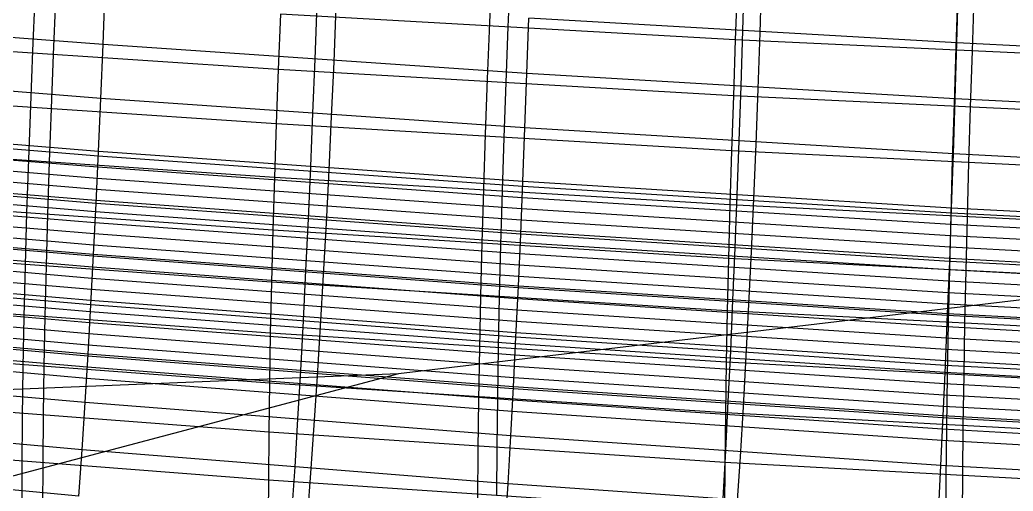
# Model space of a CAD drawing. Extents: x -530 to 530, y -2 to 255.
# Drawn here: x -224.3 to -170.5, y 56 to 81.5 of the extents above; entities that cross this region are included whole.
import ezdxf

# ---------------------------------------------------------------- set-up
doc = ezdxf.new("R2010")
doc.units = 0
doc.header["$MEASUREMENT"] = 0
doc.layers.add('default', color=7, linetype='Continuous')

msp = doc.modelspace()

# ---------------------------------------------------------------- linework, layer by layer
at = {"layer": 'default', "color": 7, "linetype": 'Continuous'}
for p, q in [((-185.134, 80.973, 46.931), (-184.995, 85.449, 47.059)), ((-197.733, 84.221, 3.226), (-197.853, 81.165, 3.048)), ((-172.621, 82.957, -4.628), (-172.727, 79.869, -4.811)), ((-222.335, 82.647, 12.044), (-222.461, 79.673, 11.896)), ((-208.295, 79.43, 54.83), (-208.186, 82.405, 54.925)), ((-197.853, 81.165, 3.048), (-197.966, 78.155, 2.895)), ((-185.231, 77.963, 46.831), (-185.134, 80.973, 46.931)), ((-222.461, 79.673, 11.896), (-222.578, 76.742, 11.773)), ((-172.727, 79.869, -4.811), (-172.826, 76.828, -4.97)), ((-208.408, 76.5, 54.716), (-208.295, 79.43, 54.83)), ((-197.966, 78.155, 2.895), (-198.071, 75.189, 2.767)), ((-185.333, 74.998, 46.713), (-185.231, 77.963, 46.831)), ((-222.578, 76.742, 11.773), (-222.682, 73.857, 11.681)), ((-208.528, 73.613, 54.578), (-208.408, 76.5, 54.716)), ((-172.826, 76.828, -4.97), (-172.918, 73.832, -5.102)), ((-198.071, 75.189, 2.767), (-198.165, 72.27, 2.672)), ((-185.441, 72.076, 46.571), (-185.333, 74.998, 46.713)), ((-222.682, 73.857, 11.681), (-222.776, 71.018, 11.622)), ((-172.918, 73.832, -5.102), (-173, 70.883, -5.2)), ((-208.654, 70.777, 54.42), (-208.528, 73.613, 54.578)), ((-198.165, 72.27, 2.672), (-198.248, 69.397, 2.61)), ((-185.553, 69.206, 46.407), (-185.441, 72.076, 46.571)), ((-222.776, 71.018, 11.622), (-222.854, 68.23, 11.602)), ((-208.786, 67.987, 54.239), (-208.654, 70.777, 54.42)), ((-173, 70.883, -5.2), (-173.073, 67.981, -5.265)), ((-198.248, 69.397, 2.61), (-198.319, 66.576, 2.587)), ((-185.672, 66.383, 46.22), (-185.553, 69.206, 46.407)), ((-222.854, 68.23, 11.602), (-222.92, 65.49, 11.619)), ((-208.924, 65.248, 54.037), (-208.786, 67.987, 54.239)), ((-173.073, 67.981, -5.265), (-173.134, 65.13, -5.29)), ((-198.319, 66.576, 2.587), (-198.377, 63.803, 2.603)), ((-185.795, 63.611, 46.012), (-185.672, 66.383, 46.22)), ((-222.92, 65.49, 11.619), (-222.971, 62.8, 11.677)), ((-209.068, 62.562, 53.812), (-208.924, 65.248, 54.037)), ((-173.134, 65.13, -5.29), (-173.185, 62.329, -5.276)), ((-198.377, 63.803, 2.603), (-198.422, 61.082, 2.66)), ((-185.924, 60.894, 45.78), (-185.795, 63.611, 46.012)), ((-222.971, 62.8, 11.677), (-223.008, 60.164, 11.771)), ((-209.219, 59.928, 53.561), (-209.068, 62.562, 53.812)), ((-173.185, 62.329, -5.276), (-173.225, 59.58, -5.218)), ((-198.422, 61.082, 2.66), (-198.455, 58.414, 2.755)), ((-186.06, 58.228, 45.522), (-185.924, 60.894, 45.78)), ((-223.008, 60.164, 11.771), (-223.029, 57.583, 11.909)), ((-209.377, 57.349, 53.285), (-209.219, 59.928, 53.561)), ((-173.225, 59.58, -5.218), (-173.254, 56.885, -5.123)), ((-198.455, 58.414, 2.755), (-198.474, 55.803, 2.895)), ((-186.201, 55.618, 45.238), (-186.06, 58.228, 45.522)), ((-223.029, 57.583, 11.909), (-223.036, 55.055, 12.086)), ((-209.541, 54.824, 52.986), (-209.377, 57.349, 53.285)), ((-173.254, 56.885, -5.123), (-173.27, 54.247, -4.982))]:
    msp.add_line(p, q, dxfattribs=at)
at = {"layer": 'default', "color": 4, "linetype": 'Continuous'}
for p, q in [((-184.203, 80.846, 50.164), (-184.083, 85.381, 50.298)), ((-198.734, 84.471, -0.237), (-198.857, 81.392, -0.416)), ((-223.452, 82.876, 8.656), (-223.58, 79.875, 8.505)), ((-173.501, 83.206, -8.16), (-173.608, 80.095, -8.345)), ((-207.264, 79.28, 57.974), (-207.15, 82.275, 58.082)), ((-198.857, 81.392, -0.416), (-198.972, 78.355, -0.572)), ((-184.305, 77.815, 50.051), (-184.203, 80.846, 50.164)), ((-223.58, 79.875, 8.505), (-223.699, 76.91, 8.38)), ((-173.608, 80.095, -8.345), (-173.709, 77.027, -8.506)), ((-207.397, 76.326, 57.807), (-207.264, 79.28, 57.974)), ((-198.972, 78.355, -0.572), (-199.079, 75.355, -0.702)), ((-184.424, 74.825, 49.879), (-184.305, 77.815, 50.051)), ((-223.699, 76.91, 8.38), (-223.806, 73.985, 8.287)), ((-173.709, 77.027, -8.506), (-173.803, 73.995, -8.64)), ((-207.535, 73.413, 57.617), (-207.397, 76.326, 57.807)), ((-199.079, 75.355, -0.702), (-199.174, 72.395, -0.799)), ((-184.547, 71.878, 49.682), (-184.424, 74.825, 49.879)), ((-223.806, 73.985, 8.287), (-223.902, 71.101, 8.227)), ((-197.055, 72.532, 50.62), (-220.025, 74.17, 58.508)), ((-173.803, 73.995, -8.64), (-173.887, 71.006, -8.741)), ((-197.084, 71.923, 50.575), (-220.056, 73.568, 58.465)), ((-207.676, 70.551, 57.415), (-207.535, 73.413, 57.617)), ((-197.113, 71.314, 50.531), (-220.088, 72.967, 58.422)), ((-197.141, 70.705, 50.486), (-220.12, 72.365, 58.379)), ((-199.174, 72.395, -0.799), (-199.261, 69.476, -0.862)), ((-197.17, 70.095, 50.441), (-220.151, 71.764, 58.335)), ((-184.674, 68.982, 49.474), (-184.547, 71.878, 49.682)), ((-223.902, 71.101, 8.227), (-223.982, 68.262, 8.205)), ((-197.198, 69.486, 50.397), (-220.183, 71.162, 58.292)), ((-173.887, 71.006, -8.741), (-173.962, 68.057, -8.807)), ((-149.83, 69.843, 36.672), (-173.847, 71.091, 42.492)), ((-197.227, 68.877, 50.352), (-220.215, 70.561, 58.249)), ((-207.83, 67.737, 57.169), (-207.676, 70.551, 57.415)), ((-149.852, 69.221, 36.625), (-173.872, 70.475, 42.446)), ((-197.256, 68.267, 50.308), (-220.247, 69.959, 58.206)), ((-197.284, 67.658, 50.263), (-220.278, 69.357, 58.163)), ((-199.261, 69.476, -0.862), (-199.332, 66.604, -0.886)), ((-149.874, 68.599, 36.578), (-173.898, 69.859, 42.4)), ((-184.812, 66.134, 49.221), (-184.674, 68.982, 49.474)), ((-149.896, 67.977, 36.53), (-173.923, 69.243, 42.354)), ((-197.313, 67.049, 50.218), (-220.31, 68.756, 58.12)), ((-149.918, 67.355, 36.483), (-173.949, 68.626, 42.308)), ((-223.982, 68.262, 8.205), (-224.05, 65.468, 8.222)), ((-197.342, 66.44, 50.174), (-220.342, 68.154, 58.077)), ((-173.962, 68.057, -8.807), (-174.025, 65.154, -8.833)), ((-149.939, 66.733, 36.436), (-173.974, 68.01, 42.262)), ((-197.37, 65.83, 50.129), (-220.373, 67.553, 58.034)), ((-207.994, 64.975, 56.888), (-207.83, 67.737, 57.169)), ((-149.961, 66.111, 36.389), (-174, 67.394, 42.216)), ((-197.399, 65.221, 50.084), (-220.405, 66.951, 57.99)), ((-149.983, 65.489, 36.342), (-174.025, 66.778, 42.17)), ((-197.427, 64.612, 50.04), (-220.437, 66.35, 57.947)), ((-199.332, 66.604, -0.886), (-199.393, 63.776, -0.87)), ((-184.96, 63.339, 48.931), (-184.812, 66.134, 49.221)), ((-150.005, 64.868, 36.295), (-174.051, 66.162, 42.124)), ((-197.456, 64.003, 49.995), (-220.469, 65.748, 57.904)), ((-224.05, 65.468, 8.222), (-224.101, 62.722, 8.281)), ((-197.485, 63.393, 49.951), (-220.5, 65.147, 57.861)), ((-174.025, 65.154, -8.833), (-174.078, 62.298, -8.819)), ((-150.027, 64.246, 36.248), (-174.076, 65.546, 42.079)), ((-197.513, 62.784, 49.906), (-220.532, 64.545, 57.818)), ((-208.163, 62.264, 56.591), (-207.994, 64.975, 56.888)), ((-150.049, 63.624, 36.2), (-174.102, 64.93, 42.033)), ((-150.071, 63.002, 36.153), (-174.127, 64.314, 41.987)), ((-197.542, 62.175, 49.861), (-220.564, 63.943, 57.775)), ((-199.393, 63.776, -0.87), (-199.439, 60.998, -0.812)), ((-150.093, 62.38, 36.106), (-174.152, 63.698, 41.941)), ((-197.571, 61.566, 49.817), (-220.596, 63.342, 57.732)), ((-185.111, 60.595, 48.626), (-184.96, 63.339, 48.931)), ((-150.115, 61.758, 36.059), (-174.178, 63.082, 41.895)), ((-224.101, 62.722, 8.281), (-224.141, 60.025, 8.378)), ((-197.599, 60.956, 49.772), (-220.627, 62.74, 57.689)), ((-150.137, 61.136, 36.012), (-174.203, 62.466, 41.849)), ((-197.628, 60.347, 49.728), (-220.659, 62.139, 57.645)), ((-208.342, 59.604, 56.259), (-208.163, 62.264, 56.591)), ((-150.159, 60.514, 35.965), (-174.229, 61.85, 41.803)), ((-174.078, 62.298, -8.819), (-174.118, 59.492, -8.761)), ((-199.439, 60.998, -0.812), (-199.474, 58.27, -0.715)), ((-150.181, 59.892, 35.917), (-174.254, 61.234, 41.757)), ((-185.271, 57.902, 48.284), (-185.111, 60.595, 48.626)), ((-150.203, 59.27, 35.87), (-174.28, 60.618, 41.711)), ((-224.141, 60.025, 8.378), (-224.162, 57.38, 8.519)), ((-150.224, 58.649, 35.823), (-174.305, 60.002, 41.665)), ((-208.527, 57.001, 55.901), (-208.342, 59.604, 56.259)), ((-150.246, 58.027, 35.776), (-174.331, 59.386, 41.619)), ((-174.118, 59.492, -8.761), (-174.149, 56.736, -8.663)), ((-150.268, 57.405, 35.729), (-174.356, 58.77, 41.574)), ((-199.474, 58.27, -0.715), (-199.493, 55.594, -0.572)), ((-185.437, 55.269, 47.916), (-185.271, 57.902, 48.284)), ((-224.162, 57.38, 8.519), (-224.17, 54.784, 8.702)), ((-208.716, 54.453, 55.528), (-208.527, 57.001, 55.901)), ((-174.149, 56.736, -8.663), (-174.165, 54.032, -8.519))]:
    msp.add_line(p, q, dxfattribs=at)
at = {"layer": 'default', "color": 3, "linetype": 'Continuous'}
for p, q in [((-173.549, 80.303, 42.873), (-173.418, 84.803, 43.004)), ((-219.767, 80.211, 58.768), (-219.652, 83.166, 58.862)), ((-219.767, 80.211, 58.768), (-242.413, 81.976, 66.477)), ((-196.823, 78.65, 50.891), (-196.72, 81.644, 50.989)), ((-173.549, 80.303, 42.873), (-196.72, 81.644, 50.989)), ((-219.886, 77.299, 58.657), (-219.767, 80.211, 58.768)), ((-196.823, 78.65, 50.891), (-219.767, 80.211, 58.768)), ((-173.64, 77.277, 42.772), (-173.549, 80.303, 42.873)), ((-149.573, 79.142, 37.066), (-173.549, 80.303, 42.873)), ((-219.886, 77.299, 58.657), (-242.545, 79.105, 66.372)), ((-196.93, 75.701, 50.774), (-196.823, 78.65, 50.891)), ((-173.64, 77.277, 42.772), (-196.823, 78.65, 50.891)), ((-220.012, 74.43, 58.522), (-219.886, 77.299, 58.657)), ((-196.93, 75.701, 50.774), (-219.886, 77.299, 58.657)), ((-173.736, 74.294, 42.651), (-173.64, 77.277, 42.772)), ((-149.652, 76.087, 36.961), (-173.64, 77.277, 42.772)), ((-220.012, 74.43, 58.522), (-242.685, 76.277, 66.245)), ((-197.044, 72.796, 50.635), (-196.93, 75.701, 50.774)), ((-173.736, 74.294, 42.651), (-196.93, 75.701, 50.774)), ((-220.145, 71.612, 58.367), (-220.012, 74.43, 58.522)), ((-197.044, 72.796, 50.635), (-220.012, 74.43, 58.522)), ((-173.837, 71.357, 42.507), (-173.736, 74.294, 42.651)), ((-149.734, 73.077, 36.837), (-173.736, 74.294, 42.651)), ((-220.145, 71.612, 58.367), (-242.831, 73.5, 66.097)), ((-197.163, 69.942, 50.474), (-197.044, 72.796, 50.635)), ((-173.837, 71.357, 42.507), (-197.044, 72.796, 50.635)), ((-220.283, 68.84, 58.189), (-220.145, 71.612, 58.367)), ((-197.163, 69.942, 50.474), (-220.145, 71.612, 58.367)), ((-173.943, 68.471, 42.341), (-173.837, 71.357, 42.507)), ((-149.821, 70.111, 36.688), (-173.837, 71.357, 42.507)), ((-220.283, 68.84, 58.189), (-242.985, 70.767, 65.927)), ((-197.289, 67.134, 50.289), (-197.163, 69.942, 50.474)), ((-173.943, 68.471, 42.341), (-197.163, 69.942, 50.474)), ((-220.428, 66.118, 57.99), (-220.283, 68.84, 58.189)), ((-197.289, 67.134, 50.289), (-220.283, 68.84, 58.189)), ((-174.055, 65.632, 42.151), (-173.943, 68.471, 42.341)), ((-149.913, 67.198, 36.517), (-173.943, 68.471, 42.341)), ((-220.428, 66.118, 57.99), (-243.145, 68.084, 65.738)), ((-197.419, 64.378, 50.084), (-197.289, 67.134, 50.289)), ((-174.055, 65.632, 42.151), (-197.289, 67.134, 50.289)), ((-220.579, 63.45, 57.769), (-220.428, 66.118, 57.99)), ((-197.419, 64.378, 50.084), (-220.428, 66.118, 57.99)), ((-174.171, 62.845, 41.94), (-174.055, 65.632, 42.151)), ((-150.009, 64.333, 36.322), (-174.055, 65.632, 42.151)), ((-220.579, 63.45, 57.769), (-243.312, 65.454, 65.525)), ((-197.556, 61.675, 49.855), (-197.419, 64.378, 50.084)), ((-174.171, 62.845, 41.94), (-197.419, 64.378, 50.084)), ((-220.738, 60.832, 57.522), (-220.579, 63.45, 57.769)), ((-197.556, 61.675, 49.855), (-220.579, 63.45, 57.769)), ((-220.738, 60.832, 57.522), (-243.488, 62.874, 65.289)), ((-174.292, 60.112, 41.705), (-174.171, 62.845, 41.94)), ((-150.109, 61.519, 36.105), (-174.171, 62.845, 41.94)), ((-197.699, 59.024, 49.601), (-197.556, 61.675, 49.855)), ((-174.292, 60.112, 41.705), (-197.556, 61.675, 49.855)), ((-220.904, 58.27, 57.251), (-220.738, 60.832, 57.522)), ((-197.699, 59.024, 49.601), (-220.738, 60.832, 57.522)), ((-220.904, 58.27, 57.251), (-243.672, 60.349, 65.028)), ((-174.42, 57.432, 41.443), (-174.292, 60.112, 41.705)), ((-150.213, 58.76, 35.863), (-174.292, 60.112, 41.705)), ((-197.849, 56.429, 49.32), (-197.699, 59.024, 49.601)), ((-174.42, 57.432, 41.443), (-197.699, 59.024, 49.601)), ((-221.077, 55.761, 56.956), (-220.904, 58.27, 57.251)), ((-197.849, 56.429, 49.32), (-220.904, 58.27, 57.251)), ((-221.077, 55.761, 56.956), (-243.863, 57.876, 64.745)), ((-174.553, 54.808, 41.155), (-174.42, 57.432, 41.443)), ((-150.323, 56.054, 35.595), (-174.42, 57.432, 41.443)), ((-198.005, 53.887, 49.016), (-197.849, 56.429, 49.32)), ((-174.553, 54.808, 41.155), (-197.849, 56.429, 49.32))]:
    msp.add_line(p, q, dxfattribs=at)
at = {"layer": 'default', "color": 5, "linetype": 'Continuous'}
for p, q in [((-185.432, 83.544, -1.299), (-185.546, 80.471, -1.479)), ((-210.161, 81.859, 7.576), (-210.281, 78.866, 7.424)), ((-185.546, 80.471, -1.479), (-210.161, 81.859, 7.576)), ((-210.281, 78.866, 7.424), (-234.641, 80.48, 16.367)), ((-185.546, 80.471, -1.479), (-185.652, 77.444, -1.635)), ((-159.909, 79.267, -8.143), (-185.546, 80.471, -1.479)), ((-210.281, 78.866, 7.424), (-210.391, 75.917, 7.299)), ((-185.652, 77.444, -1.635), (-210.281, 78.866, 7.424)), ((-210.391, 75.917, 7.299), (-234.764, 77.568, 16.246)), ((-185.652, 77.444, -1.635), (-185.75, 74.462, -1.765)), ((-160, 76.212, -8.304), (-185.652, 77.444, -1.635)), ((-210.391, 75.917, 7.299), (-210.491, 73.014, 7.205)), ((-185.75, 74.462, -1.765), (-210.391, 75.917, 7.299)), ((-210.491, 73.014, 7.205), (-234.874, 74.701, 16.157)), ((-185.75, 74.462, -1.765), (-185.838, 71.527, -1.862)), ((-160.085, 73.202, -8.439), (-185.75, 74.462, -1.765)), ((-210.491, 73.014, 7.205), (-210.579, 70.157, 7.145)), ((-185.838, 71.527, -1.862), (-210.491, 73.014, 7.205)), ((-210.579, 70.157, 7.145), (-234.972, 71.88, 16.1)), ((-185.838, 71.527, -1.862), (-185.917, 68.638, -1.925)), ((-160.161, 70.239, -8.539), (-185.838, 71.527, -1.862)), ((-210.579, 70.157, 7.145), (-210.654, 67.351, 7.123)), ((-185.917, 68.638, -1.925), (-210.579, 70.157, 7.145)), ((-210.654, 67.351, 7.123), (-235.055, 69.109, 16.081)), ((-185.917, 68.638, -1.925), (-185.983, 65.801, -1.949)), ((-160.228, 67.323, -8.606), (-185.917, 68.638, -1.925)), ((-210.654, 67.351, 7.123), (-210.716, 64.593, 7.139)), ((-185.983, 65.801, -1.949), (-210.654, 67.351, 7.123)), ((-210.716, 64.593, 7.139), (-235.124, 66.387, 16.098)), ((-185.983, 65.801, -1.949), (-186.038, 63.013, -1.934)), ((-160.285, 64.459, -8.631), (-185.983, 65.801, -1.949)), ((-210.716, 64.593, 7.139), (-210.764, 61.887, 7.197)), ((-186.038, 63.013, -1.934), (-210.716, 64.593, 7.139)), ((-210.764, 61.887, 7.197), (-235.177, 63.714, 16.156)), ((-186.038, 63.013, -1.934), (-186.08, 60.277, -1.876)), ((-160.333, 61.645, -8.617), (-186.038, 63.013, -1.934)), ((-210.764, 61.887, 7.197), (-210.799, 59.234, 7.292)), ((-186.08, 60.277, -1.876), (-210.764, 61.887, 7.197)), ((-210.799, 59.234, 7.292), (-235.216, 61.094, 16.251)), ((-186.08, 60.277, -1.876), (-186.111, 57.595, -1.781)), ((-160.369, 58.883, -8.56), (-186.08, 60.277, -1.876)), ((-210.799, 59.234, 7.292), (-210.819, 56.637, 7.431)), ((-186.111, 57.595, -1.781), (-210.799, 59.234, 7.292)), ((-210.819, 56.637, 7.431), (-235.239, 58.53, 16.388)), ((-186.111, 57.595, -1.781), (-186.129, 54.969, -1.64)), ((-160.396, 56.176, -8.465), (-186.111, 57.595, -1.781)), ((-210.819, 56.637, 7.431), (-210.826, 54.093, 7.609)), ((-186.129, 54.969, -1.64), (-210.819, 56.637, 7.431))]:
    msp.add_line(p, q, dxfattribs=at)
at = {"layer": 'default', "color": 1, "linetype": 'Continuous'}
for p, q in [((-37.205, 82.139, 735.491), (-203.781, 62.388, 355.903)), ((-203.781, 62.388, 355.903), (-314.486, 57.891, 188.197)), ((-203.781, 62.388, 355.903), (-255.839, 48.559, 162.255))]:
    msp.add_line(p, q, dxfattribs=at)
at = {"layer": 'default', "color": 30, "linetype": 'Continuous'}
for p, q in [((-220.025, 74.17, 58.508), (-242.698, 76.021, 66.231)), ((-220.056, 73.568, 58.465), (-242.733, 75.428, 66.19)), ((-220.088, 72.967, 58.422), (-242.768, 74.835, 66.149)), ((-220.12, 72.365, 58.379), (-242.803, 74.242, 66.107)), ((-220.151, 71.764, 58.335), (-242.839, 73.649, 66.066)), ((-220.183, 71.162, 58.292), (-242.874, 73.056, 66.025)), ((-220.215, 70.561, 58.249), (-242.909, 72.463, 65.984)), ((-173.847, 71.091, 42.492), (-197.055, 72.532, 50.62)), ((-220.247, 69.959, 58.206), (-242.944, 71.87, 65.943)), ((-173.872, 70.475, 42.446), (-197.084, 71.923, 50.575)), ((-220.278, 69.357, 58.163), (-242.979, 71.277, 65.901)), ((-173.898, 69.859, 42.4), (-197.113, 71.314, 50.531)), ((-220.31, 68.756, 58.12), (-243.014, 70.684, 65.86)), ((-173.923, 69.243, 42.354), (-197.141, 70.705, 50.486)), ((-220.342, 68.154, 58.077), (-243.049, 70.091, 65.819)), ((-173.949, 68.626, 42.308), (-197.17, 70.095, 50.441)), ((-220.373, 67.553, 58.034), (-243.084, 69.499, 65.778)), ((-173.974, 68.01, 42.262), (-197.198, 69.486, 50.397)), ((-220.405, 66.951, 57.99), (-243.119, 68.906, 65.737)), ((-174, 67.394, 42.216), (-197.227, 68.877, 50.352)), ((-220.437, 66.35, 57.947), (-243.155, 68.313, 65.695)), ((-174.025, 66.778, 42.17), (-197.256, 68.267, 50.308)), ((-220.469, 65.748, 57.904), (-243.19, 67.72, 65.654)), ((-174.051, 66.162, 42.124), (-197.284, 67.658, 50.263)), ((-220.5, 65.147, 57.861), (-243.225, 67.127, 65.613)), ((-174.076, 65.546, 42.079), (-197.313, 67.049, 50.218)), ((-220.532, 64.545, 57.818), (-243.26, 66.534, 65.572)), ((-174.102, 64.93, 42.033), (-197.342, 66.44, 50.174)), ((-220.564, 63.943, 57.775), (-243.295, 65.941, 65.531)), ((-174.127, 64.314, 41.987), (-197.37, 65.83, 50.129)), ((-220.596, 63.342, 57.732), (-243.33, 65.348, 65.489)), ((-174.152, 63.698, 41.941), (-197.399, 65.221, 50.084)), ((-220.627, 62.74, 57.689), (-243.365, 64.755, 65.448)), ((-174.178, 63.082, 41.895), (-197.427, 64.612, 50.04)), ((-220.659, 62.139, 57.645), (-243.4, 64.162, 65.407)), ((-174.203, 62.466, 41.849), (-197.456, 64.003, 49.995)), ((-174.229, 61.85, 41.803), (-197.485, 63.393, 49.951)), ((-174.254, 61.234, 41.757), (-197.513, 62.784, 49.906)), ((-174.28, 60.618, 41.711), (-197.542, 62.175, 49.861)), ((-174.305, 60.002, 41.665), (-197.571, 61.566, 49.817)), ((-174.331, 59.386, 41.619), (-197.599, 60.956, 49.772)), ((-174.356, 58.77, 41.574), (-197.628, 60.347, 49.728))]:
    msp.add_line(p, q, dxfattribs=at)

doc.saveas('drawing.dxf')
